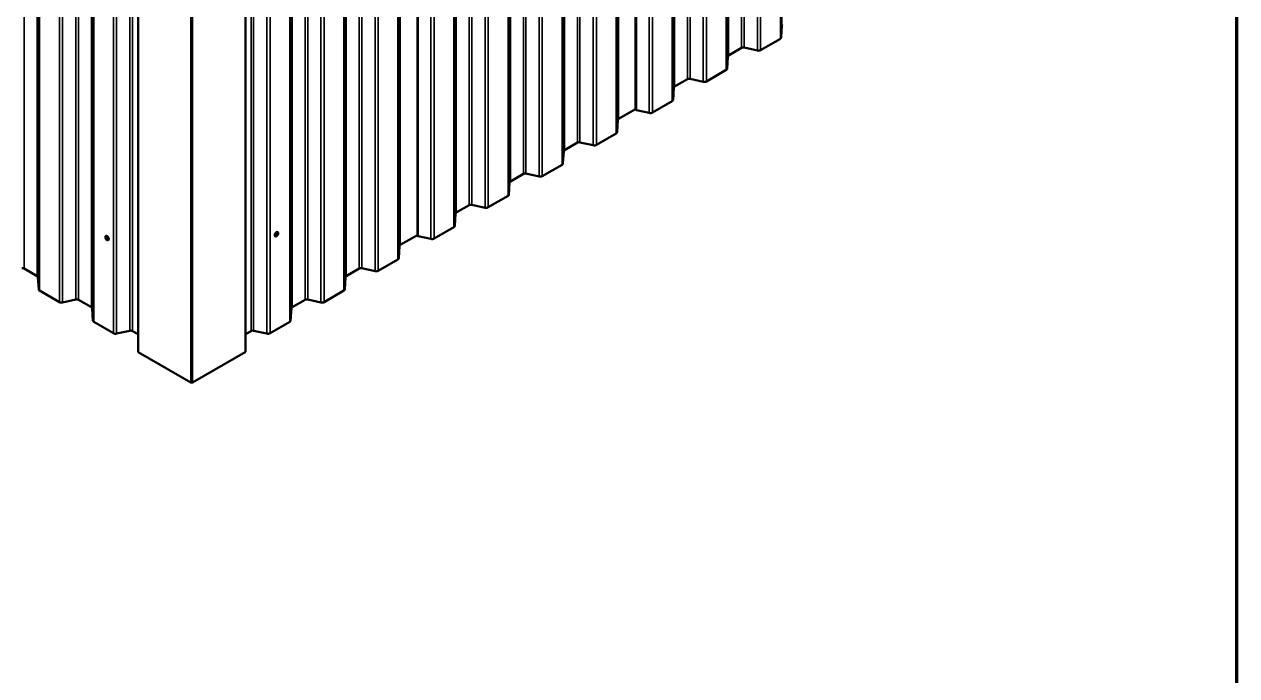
# Model space of a CAD drawing. Header units: inches. Extents: x 0.6 to 33.4, y 0.6 to 21.4.
# Drawn here: x 27.06 to 33.4, y 11.22 to 14.63 of the extents above; entities that cross this region are included whole.
import ezdxf

# ---------------------------------------------------------------- set-up
doc = ezdxf.new("R2010")
doc.units = ezdxf.units.IN
doc.header["$LTSCALE"] = 2
doc.header["$MEASUREMENT"] = 0
for name, color, linetype, lineweight in [('Border (ANSI)', 7, 'Continuous', 70), ('Visible (ANSI)', 7, 'Continuous', 50), ('Visible Narrow (ANSI)', 7, 'Continuous', 35)]:
    doc.layers.add(name, color=color, linetype=linetype, lineweight=lineweight)

# ---------------------------------------------------------------- blocks, each defined once
blk = doc.blocks.new('Borders ATAS A Border')
at = {"layer": 'Border (ANSI)'}
blk.add_line((16.7, 0.3), (16.7, 10.7), dxfattribs=at)

msp = doc.modelspace()

# ---------------------------------------------------------------- linework, layer by layer
at = {"layer": 'Visible (ANSI)'}
for p, q in [((30.25659, 14.1854), (30.25659, 19.08438)), ((29.11551, 13.5266), (29.11551, 18.42558)), ((27.6549, 17.81729), (27.6549, 12.91831)), ((28.21661, 17.81729), (28.21661, 12.91831)), ((31.02195, 14.62627), (31.01801, 14.56114)), ((31.01348, 14.55512), (30.91001, 14.49539)), ((30.73911, 14.46297), (30.73517, 14.39784)), ((30.8108, 14.5071), (30.74276, 14.46782)), ((30.8935, 14.49336), (30.82412, 14.50874)), ((30.73064, 14.39183), (30.62717, 14.33209)), ((30.52796, 14.3438), (30.45992, 14.30452)), ((30.61065, 14.33006), (30.54128, 14.34544)), ((30.45627, 14.29967), (30.45233, 14.23454)), ((30.4478, 14.22853), (30.34433, 14.16879)), ((30.25659, 14.18713), (30.16738, 14.13562)), ((30.32781, 14.16676), (30.26121, 14.18152)), ((30.16372, 14.13077), (30.15978, 14.06564)), ((29.95257, 14.0116), (29.88453, 13.97232)), ((30.03527, 13.99786), (29.96589, 14.01324)), ((30.15525, 14.05963), (30.05178, 13.99989)), ((29.88088, 13.96747), (29.87694, 13.90234)), ((29.87241, 13.89633), (29.76894, 13.83659)), ((29.66973, 13.8483), (29.60169, 13.80902)), ((29.75242, 13.83456), (29.68305, 13.84994)), ((29.59804, 13.80417), (29.5941, 13.73904)), ((29.58957, 13.73303), (29.4861, 13.67329)), ((29.31519, 13.64087), (29.31125, 13.57574)), ((29.38689, 13.685), (29.31885, 13.64572)), ((29.46958, 13.67126), (29.4002, 13.68664)), ((29.30672, 13.56973), (29.20325, 13.50999)), ((27.48625, 13.523), (27.48695, 13.52341)), ((28.37277, 13.52177), (28.37207, 13.52217)), ((28.38527, 13.54342), (28.38457, 13.54382)), ((29.11551, 13.52833), (29.0263, 13.47682)), ((29.18674, 13.50796), (29.12013, 13.52272)), ((27.49875, 13.50135), (27.49945, 13.50176)), ((29.02265, 13.47197), (29.01871, 13.40684)), ((29.01418, 13.40083), (28.91071, 13.34109)), ((27.12806, 13.31352), (27.06002, 13.3528)), ((28.8115, 13.3528), (28.74346, 13.31352)), ((28.8942, 13.33906), (28.82482, 13.35444)), ((27.13565, 13.24354), (27.13171, 13.30867)), ((28.73981, 13.30867), (28.73587, 13.24354)), ((27.24365, 13.17779), (27.14018, 13.23753)), ((27.32954, 13.19114), (27.26017, 13.17576)), ((27.4109, 13.15022), (27.34286, 13.1895)), ((28.52866, 13.1895), (28.46062, 13.15022)), ((28.61135, 13.17576), (28.54198, 13.19114)), ((28.73134, 13.23753), (28.62787, 13.17779)), ((27.41849, 13.08024), (27.41455, 13.14537)), ((28.45696, 13.14537), (28.45303, 13.08024)), ((27.52649, 13.01449), (27.42302, 13.07423)), ((28.44849, 13.07423), (28.34502, 13.01449)), ((27.61239, 13.02784), (27.54301, 13.01246)), ((27.6549, 13.00935), (27.6257, 13.02621)), ((28.24581, 13.02621), (28.21661, 13.00935)), ((28.32851, 13.01246), (28.25913, 13.02784)), ((27.93123, 12.75763), (27.65631, 12.91635)), ((28.21521, 12.91635), (27.94028, 12.75763))]:
    msp.add_line(p, q, dxfattribs=at)
for centre, major_axis, start_param, end_param in [((31.03444, 14.62602), (-0.0125, 0), 5.4977871, 6.2482787), ((31.00252, 14.56145), (0.0155, 0), 5.4977871, 6.2482787), ((30.7516, 14.46272), (-0.0125, 0), 5.4977871, 6.2482787), ((30.81964, 14.502), (-0.0125, 0), 4.3458698, 5.4977871), ((30.89905, 14.50171), (-0.0155, 0), 1.2042772, 2.3561945), ((30.71968, 14.39815), (0.0155, 0), 5.4977871, 6.2482787), ((30.5368, 14.3387), (-0.0125, 0), 4.3458698, 5.4977871), ((30.61621, 14.33842), (-0.0155, 0), 1.2042772, 2.3561945), ((30.46876, 14.29942), (-0.0125, 0), 5.4977871, 6.2482787), ((30.43684, 14.23485), (0.0155, 0), 5.4977871, 6.2482787), ((30.26379, 14.1854), (-0.0072, 0), 0, 1.2042772), ((30.33337, 14.17512), (-0.0155, 0), 1.2042772, 2.3561945), ((30.17621, 14.13052), (-0.0125, 0), 5.4977871, 6.2482787), ((29.96141, 14.0065), (-0.0125, 0), 4.3458698, 5.4977871), ((30.14429, 14.06595), (0.0155, 0), 5.4977871, 6.2482787), ((29.89337, 13.96722), (-0.0125, 0), 5.4977871, 6.2482787), ((30.04082, 14.00622), (-0.0155, 0), 1.2042772, 2.3561945), ((29.86145, 13.90265), (0.0155, 0), 5.4977871, 6.2482787), ((29.67857, 13.8432), (-0.0125, 0), 4.3458698, 5.4977871), ((29.75798, 13.84292), (-0.0155, 0), 1.2042772, 2.3561945), ((29.61053, 13.80392), (-0.0125, 0), 5.4977871, 6.2482787), ((29.57861, 13.73936), (0.0155, 0), 5.4977871, 6.2482787), ((29.32769, 13.64062), (-0.0125, 0), 5.4977871, 6.2482787), ((29.39573, 13.6799), (-0.0125, 0), 4.3458698, 5.4977871), ((29.47514, 13.67962), (-0.0155, 0), 1.2042772, 2.3561945), ((29.29576, 13.57606), (0.0155, 0), 5.4977871, 6.2482787), ((27.4932, 13.51259), (-0.00625, 0.01083), 3.1415927, 6.2831853), ((28.37832, 13.533), (-0.00625, -0.01083), 3.1415927, 6.2831853), ((29.12271, 13.5266), (-0.0072, 0), 0, 1.2042772), ((29.19229, 13.51632), (-0.0155, 0), 1.2042772, 2.3561945), ((29.03514, 13.47172), (-0.0125, 0), 5.4977871, 6.2482787), ((29.00322, 13.40716), (0.0155, 0), 5.4977871, 6.2482787), ((27.05118, 13.3477), (-0.0125, 0), 3.9269908, 5.0789081), ((28.82034, 13.3477), (-0.0125, 0), 4.3458698, 5.4977871), ((28.89975, 13.34742), (-0.0155, 0), 1.2042772, 2.3561945), ((27.11922, 13.30842), (0.0125, 0), 0.0349066, 0.7853982), ((28.7523, 13.30842), (-0.0125, 0), 5.4977871, 6.2482787), ((27.15114, 13.24386), (-0.0155, 0), 0.0349066, 0.7853982), ((27.33402, 13.1844), (-0.0125, 0), 3.9269908, 5.0789081), ((28.5375, 13.1844), (-0.0125, 0), 4.3458698, 5.4977871), ((28.72038, 13.24386), (0.0155, 0), 5.4977871, 6.2482787), ((27.25461, 13.18412), (-0.0155, 0), 0.7853982, 1.9373155), ((27.40206, 13.14512), (0.0125, 0), 0.0349066, 0.7853982), ((28.46946, 13.14512), (-0.0125, 0), 5.4977871, 6.2482787), ((28.61691, 13.18412), (-0.0155, 0), 1.2042772, 2.3561945), ((27.43398, 13.08056), (-0.0155, 0), 0.0349066, 0.7853982), ((28.43753, 13.08056), (0.0155, 0), 5.4977871, 6.2482787), ((27.53745, 13.02082), (-0.0155, 0), 0.7853982, 1.9373155), ((27.61687, 13.0211), (-0.0125, 0), 3.9269908, 5.0789081), ((28.25465, 13.0211), (-0.0125, 0), 4.3458698, 5.4977871), ((28.33406, 13.02082), (-0.0155, 0), 1.2042772, 2.3561945), ((27.6597, 12.91831), (-0.0048, 0), 0, 0.7853982), ((28.21181, 12.91831), (0.0048, 0), 5.4977871, 6.2831853), ((27.93576, 12.76024), (-0.0064, 0), 0.7853982, 2.3561945)]:
    msp.add_ellipse(centre, major_axis=major_axis, ratio=0.5773503, start_param=start_param, end_param=end_param, dxfattribs=at)
for centre, major_axis in [((27.4925, 13.51218), (-0.00625, 0.01083)), ((28.37902, 13.53259), (-0.00625, -0.01083))]:
    msp.add_ellipse(centre, major_axis=major_axis, ratio=0.5773503, dxfattribs=at)
at = {"layer": 'Visible Narrow (ANSI)'}
for p, q in [((31.02195, 19.52525), (31.02195, 14.62627)), ((30.8108, 19.40608), (30.8108, 14.5071)), ((30.82412, 19.40772), (30.82412, 14.50874)), ((31.01348, 19.4541), (31.01348, 14.55512)), ((31.01801, 19.46012), (31.01801, 14.56114)), ((30.73911, 19.36195), (30.73911, 14.46297)), ((30.74276, 19.3668), (30.74276, 14.46782)), ((30.8935, 19.39234), (30.8935, 14.49336)), ((30.91001, 19.39437), (30.91001, 14.49539)), ((30.73064, 19.29081), (30.73064, 14.39183)), ((30.73517, 19.29682), (30.73517, 14.39784)), ((30.52796, 19.24278), (30.52796, 14.3438)), ((30.54128, 19.24442), (30.54128, 14.34544)), ((30.61065, 19.22904), (30.61065, 14.33006)), ((30.62717, 19.23107), (30.62717, 14.33209)), ((30.45627, 19.19865), (30.45627, 14.29967)), ((30.45992, 19.2035), (30.45992, 14.30452)), ((30.4478, 19.12751), (30.4478, 14.22853)), ((30.45233, 19.13352), (30.45233, 14.23454)), ((30.16372, 19.02975), (30.16372, 14.13077)), ((30.16738, 19.0346), (30.16738, 14.13562)), ((30.26121, 19.0805), (30.26121, 14.18152)), ((30.32781, 19.06574), (30.32781, 14.16676)), ((30.34433, 19.06777), (30.34433, 14.16879)), ((30.15525, 18.95861), (30.15525, 14.05963)), ((30.15978, 18.96462), (30.15978, 14.06564)), ((29.95257, 18.91058), (29.95257, 14.0116)), ((29.96589, 18.91222), (29.96589, 14.01324)), ((30.03527, 18.89684), (30.03527, 13.99786)), ((30.05178, 18.89887), (30.05178, 13.99989)), ((29.88088, 18.86645), (29.88088, 13.96747)), ((29.88453, 18.8713), (29.88453, 13.97232)), ((29.87241, 18.79531), (29.87241, 13.89633)), ((29.87694, 18.80132), (29.87694, 13.90234)), ((29.59804, 18.70315), (29.59804, 13.80417)), ((29.60169, 18.708), (29.60169, 13.80902)), ((29.66973, 18.74728), (29.66973, 13.8483)), ((29.68305, 18.74892), (29.68305, 13.84994)), ((29.75242, 18.73354), (29.75242, 13.83456)), ((29.76894, 18.73557), (29.76894, 13.83659)), ((29.38689, 18.58398), (29.38689, 13.685)), ((29.4002, 18.58562), (29.4002, 13.68664)), ((29.58957, 18.63201), (29.58957, 13.73303)), ((29.5941, 18.63802), (29.5941, 13.73904)), ((29.31519, 18.53985), (29.31519, 13.64087)), ((29.31885, 18.5447), (29.31885, 13.64572)), ((29.46958, 18.57024), (29.46958, 13.67126)), ((29.4861, 18.57227), (29.4861, 13.67329)), ((29.30672, 18.46871), (29.30672, 13.56973)), ((29.31125, 18.47472), (29.31125, 13.57574)), ((29.12013, 18.4217), (29.12013, 13.52272)), ((29.18674, 18.40694), (29.18674, 13.50796)), ((29.20325, 18.40897), (29.20325, 13.50999)), ((29.02265, 18.37095), (29.02265, 13.47197)), ((29.0263, 18.3758), (29.0263, 13.47682)), ((29.01418, 18.29981), (29.01418, 13.40083)), ((29.01871, 18.30582), (29.01871, 13.40684)), ((27.06002, 13.3528), (27.06002, 18.25178)), ((27.12806, 13.31352), (27.12806, 18.2125)), ((27.13171, 13.30867), (27.13171, 18.20765)), ((28.73981, 18.20765), (28.73981, 13.30867)), ((28.74346, 18.2125), (28.74346, 13.31352)), ((28.8115, 18.25178), (28.8115, 13.3528)), ((28.82482, 18.25342), (28.82482, 13.35444)), ((28.8942, 18.23804), (28.8942, 13.33906)), ((28.91071, 18.24007), (28.91071, 13.34109)), ((27.13565, 13.24354), (27.13565, 18.14252)), ((27.14018, 13.23753), (27.14018, 18.13651)), ((28.73134, 18.13651), (28.73134, 13.23753)), ((28.73587, 18.14252), (28.73587, 13.24354)), ((27.24365, 13.17779), (27.24365, 18.07677)), ((27.26017, 13.17576), (27.26017, 18.07474)), ((27.32954, 13.19114), (27.32954, 18.09012)), ((27.34286, 13.1895), (27.34286, 18.08848)), ((28.52866, 18.08848), (28.52866, 13.1895)), ((28.54198, 18.09012), (28.54198, 13.19114)), ((28.61135, 18.07474), (28.61135, 13.17576)), ((28.62787, 18.07677), (28.62787, 13.17779)), ((27.4109, 13.15022), (27.4109, 18.0492)), ((27.41455, 13.14537), (27.41455, 18.04435)), ((28.45696, 18.04435), (28.45696, 13.14537)), ((28.46062, 18.0492), (28.46062, 13.15022)), ((27.41849, 13.08024), (27.41849, 17.97922)), ((27.42302, 13.07423), (27.42302, 17.97321)), ((28.44849, 17.97321), (28.44849, 13.07423)), ((28.45303, 17.97922), (28.45303, 13.08024)), ((27.52649, 13.01449), (27.52649, 17.91347)), ((27.54301, 13.01246), (27.54301, 17.91144)), ((27.61239, 13.02784), (27.61239, 17.92682)), ((27.6257, 13.02621), (27.6257, 17.92518)), ((28.24581, 17.92518), (28.24581, 13.02621)), ((28.25913, 17.92682), (28.25913, 13.02784)), ((28.32851, 17.91144), (28.32851, 13.01246)), ((28.34502, 17.91347), (28.34502, 13.01449)), ((27.65631, 12.91635), (27.65631, 17.81533)), ((28.21521, 12.91635), (28.21521, 17.81533)), ((27.93123, 12.75763), (27.93123, 17.6566)), ((27.94028, 12.75763), (27.94028, 17.6566))]:
    msp.add_line(p, q, dxfattribs=at)
for centre, major_axis in [((27.49165, 13.51169), (-0.00125, 0.00217)), ((28.37987, 13.5321), (-0.00125, -0.00217))]:
    msp.add_ellipse(centre, major_axis=major_axis, ratio=0.5773503, dxfattribs=at)

# ---------------------------------------------------------------- block references
at = {"xscale": 2, "yscale": 2, "zscale": 2}
msp.add_blockref('Borders ATAS A Border', (0, 0), dxfattribs=at)

doc.saveas('drawing.dxf')
